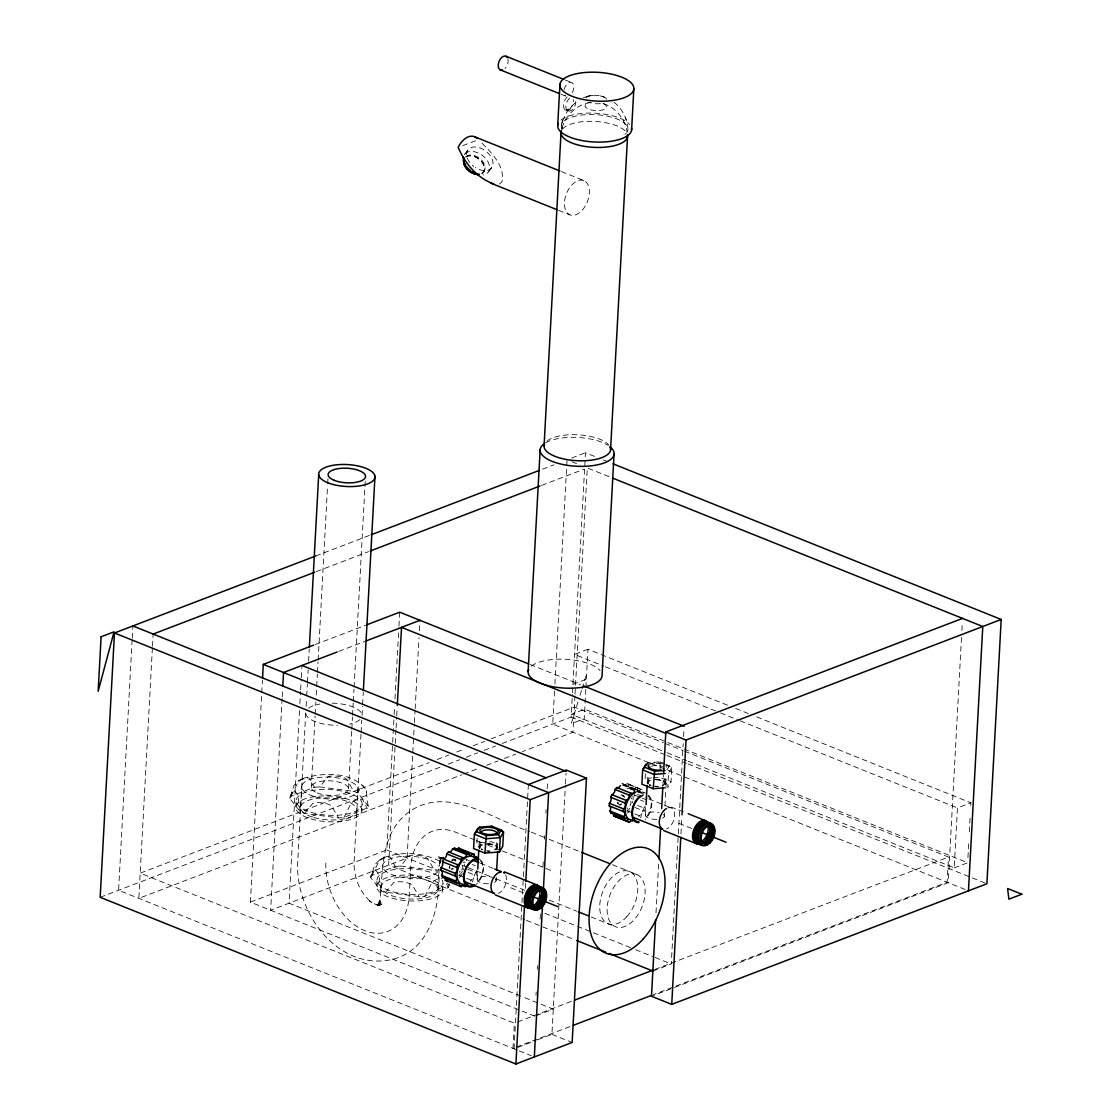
<?xml version="1.0" encoding="UTF-8"?>
<svg xmlns="http://www.w3.org/2000/svg" width="1120" height="1120" viewBox="0 0 1120 1120"><rect width="100%" height="100%" fill="white"/><g stroke="black" fill="none" stroke-linecap="round" stroke-linejoin="round"><path stroke-width="0.75" stroke-dasharray="5 3.75" d="M132.146 639.856L118.594 890.246L531.202 1055.698M132.244 638.106L132.902 625.94M152.39 647.962L138.824 898.366L461.986 774.704M152.488 646.226L153.146 634.06M534.856 1016.204L250.418 902.146L262.444 680.022M282.114 698.544L270.648 910.252L407.078 858.06L414.302 724.43M282.212 696.808L282.688 688.128M299.502 710.584L289.072 903.21L520.87 996.156M299.88 703.64L300.538 691.502M300.636 689.766L301.196 679.35M301.294 677.614L301.952 665.462M295.792 806.904L296.142 800.422M300.622 807.198L301.742 786.436M305.732 712.908L297.696 862.456C295.064 911.498 336.448 969.962 390.054 959.896C431.004 951.608 440.762 904.82 438.872 869.26M306.138 706.468L306.614 697.76M306.712 696.01L307.37 683.816M307.468 682.08L308.126 669.886M308.602 661.164L309.26 648.97M311.234 787.612L315.112 716.002M315.196 714.266L315.868 702.03M316.246 695.044L316.624 688.058M316.708 686.322L317.38 674.1M317.464 672.35L318.038 661.864M318.136 660.128L327.586 485.492M327.684 483.742L327.964 478.506M348.586 788.634L351.708 731.01M351.806 729.26L352.464 717.038M352.562 715.288L353.22 703.066M353.318 701.316L353.976 689.094M354.074 687.344L365.232 481.278M361.018 734.188L354.116 861.602C353.556 877.24 359.926 893.242 372.302 903.098L369.46 900.928L375.48 904.358L381.612 905.8L376.642 904.806L381.934 904.218L376.712 905.184L381.22 902.804L376.782 905.52L380.478 901.362L377.65 905.156L380.38 899.038L379.61 902.916C383.306 872.284 379.792 835.478 406.7 813.722C445.144 783.244 492.268 819.14 529.718 831.544M361.102 732.452L361.774 720.23M362.082 715.512L362.53 706.286M362.614 704.536L363.272 692.342M361.774 810.866A33.054 12.866 3.1 0 0 313.32 796.796A33.054 12.866 3.1 0 0 311.262 818.986A33.054 12.866 3.1 0 0 361.774 810.866L362.124 804.384A33.054 12.866 3.1 0 0 313.67 790.314A33.054 12.866 3.1 0 0 311.612 812.504A33.054 12.866 3.1 0 0 362.124 804.384M376.684 886.074L377.034 879.578M250.418 902.146L386.834 849.94L392.56 744.086M392.658 742.35L394.072 716.324M394.156 714.588L394.632 705.908M395.01 698.964L398.86 627.816M398.958 626.08L399.714 612.192M395.976 729.75L388.654 865.102L524.804 919.702M396.074 728.014L396.634 717.598M396.732 715.862L397.208 707.182M414.4 722.694L415.058 710.556M415.156 708.82L419.006 637.672M419.384 630.728L419.944 620.312M437.836 889.742A28.21 10.976 3.1 0 0 396.466 877.73A28.21 10.976 3.1 0 0 394.702 896.672A28.21 10.976 3.1 0 0 437.836 889.742L438.956 868.98M442.652 890.036A33.054 12.866 3.1 0 0 394.212 875.966A33.054 12.866 3.1 0 0 392.14 898.156A33.054 12.866 3.1 0 0 442.652 890.036L443.002 883.54M477.106 838.11L476.854 842.87L491.428 841.722L497.896 844.326M477.204 879.396L477.666 870.8M478.996 846.734L479.444 838.432M479.962 847.182L480.396 839.244M496.384 847.644L496.804 839.692M497.336 848.288L497.784 839.986M496.09 880.726L496.272 877.282M512.988 1048.39L514.346 1023.19L140.196 873.166L429.072 762.622M519.54 947.982L514.08 1048.838L536.158 1040.396M519.638 946.246L520.954 921.9M521.052 920.164L521.892 904.512M521.99 902.762L522.368 895.818M522.466 894.068L523.306 878.43M523.404 876.68L523.782 869.736M523.88 867.986L528.388 784.518M525.406 888.37L525.686 883.162M535.99 995.372L536.172 991.9M537.404 969.346L537.586 965.874M540.12 919.016L540.4 913.808M542.948 866.964L543.228 861.756M544.446 839.188L544.642 835.73M545.86 813.162L546.042 809.69M547.176 788.872L547.638 780.192M554.526 691.082L552.734 724.122L968.464 890.82M554.904 684.124L567.042 459.816M537.726 1039.78L551.922 1034.362L565.404 785.288M565.474 783.958L566.062 773.15M502.138 743.484L571.158 717.066L572.376 694.47M572.474 692.734L585.466 452.76L595.21 456.666M574.952 695.716L572.978 732.242L522.382 751.604M575.05 693.98L575.414 687.022M575.512 685.286L587.286 467.922M585.816 689.346L584.234 718.746L571.284 723.688L577.948 702.072M585.914 687.61L587.986 649.264L729.148 705.852M645.386 773.71L645.134 778.484L651.616 777.966M645.484 815.01L645.946 806.4M647.276 782.334L647.724 774.046M648.242 782.796L648.676 774.844M660.142 769.384L660.058 761.81L647.948 762.762M656.012 912.786L658.686 863.45M662.886 785.848L663.474 774.956M664.664 783.244L665.084 775.306M665.616 783.888L666.064 775.6M664.37 816.326L664.552 812.882M664.93 806.008L666.134 783.65M663.726 764.33L671.804 767.578L668.542 773.262L667.772 787.556L671.034 781.872L671.804 767.578L666.316 764.316M652.862 971.054L671.272 963.998L676.354 870.296M676.452 868.56L677.768 844.256M677.852 842.52L678.23 835.59M678.328 833.854L680.582 792.204M680.68 790.468L681.996 766.164M682.08 764.428L683.214 743.61M683.592 736.666L684.054 727.986M680.96 833.952L681.898 816.564M684.474 751.198L948.5 857.066L947.128 882.266L653.352 994.686M961.506 637.518L948.22 882.7L653.128 995.624M961.884 630.574L962.346 621.88M688.114 761.194L954.212 867.888L957.46 807.94L970.9 802.802L970.718 806.218M967.932 857.612L968.772 842.184M969.318 831.908L970.158 816.494M618.954 805.056L619.024 804.216M368.522 806.428L357.952 793.016L361.634 784.868A28.77 8.582 85.5 0 1 366.142 790.594L368.284 807.534L343.91 817.488L338.492 817.922L304.514 813.47L300.314 811.776L289.744 798.378L293.86 785.694L298.998 780.472M449.372 883.974L448.196 887.698L422.198 897.008L383.054 891.884L381.206 890.946L370.636 877.534L374.738 864.864L379.89 859.642M439.39 866.124L440.44 859.838L439.684 863.716L442.414 857.598L439.586 861.378L443.282 857.234L438.844 859.936L443.352 857.57L438.13 858.536L443.422 857.934L438.452 856.94L444.304 858.326M561.414 125.44L562.268 121.786M290.962 796.264L298.312 781.704A28.77 17.416 -68.1 0 1 308.308 777.882L309.722 778.274L314.356 787.304L290.962 796.264L289.744 798.378M343.91 817.488L351.26 802.928A28.77 17.416 -68.1 0 1 361.242 799.106L362.656 799.498L367.304 808.542M371.854 875.42L379.204 860.86A28.77 17.416 -68.1 0 1 389.186 857.038L390.6 857.444L395.248 866.474L371.854 875.42L370.636 877.534M424.788 896.658L432.152 882.098A28.77 17.416 -68.1 0 1 442.134 878.276M476.798 870.604A4.018 2.436 -68.1 0 0 477.162 872.998L476.07 875.644A4.018 2.436 -68.1 0 0 472.892 880.838L472.136 882.07M645.078 806.204A4.018 2.436 -68.1 0 0 645.442 808.612L644.35 811.258A4.018 2.436 -68.1 0 0 641.172 816.452L640.416 817.684M562.478 121.114L568.008 109.746L577.262 100.912M562.1 127.932C565.474 115.724 575.792 105.616 588.196 102.858M562.016 122.696L562.73 120.218M561.652 129.5L562.352 127.036M304.514 813.47L312.732 803.418L314.902 802.746A28.77 26.012 29.9 0 1 329.406 804.65L331.478 805.882L338.492 817.922M314.356 787.304L319.774 786.884L327.992 776.832L330.162 776.16A28.77 26.012 29.9 0 1 344.666 778.064L346.738 779.296L353.752 791.336L357.952 793.016M385.406 892.626L393.624 882.588L395.794 881.916A28.77 26.012 29.9 0 1 410.284 883.806L412.356 885.038L419.37 897.078M395.248 866.474L400.666 866.04L408.884 856.002L411.054 855.33A28.77 26.012 29.9 0 1 425.544 857.234L427.616 858.466L434.63 870.492L436.996 871.248M579.992 695.408L581.532 690.424M582.05 688.758L586.656 673.778M289.94 797.034L293.426 790.216A28.77 8.582 85.5 0 1 297.934 795.942L300.314 811.776M370.832 876.204L374.318 869.386A28.77 8.582 85.5 0 1 378.826 875.112L381.206 890.946M669.452 765.576L666.736 770.294L668.542 773.262M464.352 154.714L467.698 150.262M483.56 171.724L484.232 170.828M488.558 171.752L491.904 167.3M454.748 859.74L455.588 859.894L454.202 860.202A4.55 2.758 -68.1 0 1 455.238 861.308M623.028 795.34L623.868 795.508L622.482 795.802A4.55 2.758 -68.1 0 1 623.518 796.908M499.394 184.03L501.942 181.944C505.344 166.054 491.176 152.264 480.788 142.03M308.644 708.19L309.512 707.588A28.21 10.976 3.1 0 1 312.732 705.992L314.006 705.516A28.21 10.976 3.1 0 1 318.276 704.354L319.844 704.046M567.224 96.894L565.446 99.064A7.42 3.808 -72.2 0 0 564.046 102.396L563.85 103.348A7.182 2.968 -75.8 0 0 563.668 106.736L563.766 107.464A7.42 3.808 -72.2 0 0 565.726 110.012L569.548 111.16L572.026 109.998A7.406 4.48 -68.1 0 0 575.75 100.576M302.834 778.498C322.28 772.464 349.79 771.344 364.588 787.752M383.726 857.668C401.8 851.102 423.15 852.516 440.202 861.392M298.844 780.556L302.974 778.428M379.736 859.726L383.866 857.598M583.422 97.65L588.56 96.04M462.756 145.656L477.862 139.874M315.7 555.996L369.558 535.374M542.57 469.182L553.994 464.814M571.648 458.052L585.466 452.76M316.358 571.606L368.578 551.614M541.59 485.408L584.024 469.182M315.266 644.518L365.61 625.254M338.744 651.392L364.728 641.438M587.986 649.264L574.546 654.402L603.75 666.106M572.922 684.376L586.362 679.224M437.234 759.5L448.658 755.118M456.82 751.996L464.982 748.874M473.144 745.752L484.568 741.384M491.106 738.878L574.336 707.028L663.418 742.756M100.17 897.302L441.742 766.584M448.28 764.092L459.704 759.724M466.228 757.218L477.652 752.85M484.19 750.358L495.614 745.976M463.624 774.088L479.948 767.83M486.472 765.338L497.896 760.97M504.42 758.464L515.844 754.096M517.608 1021.944L573.104 1000.706M654.71 969.486L948.5 857.066M536.396 1015.616L553.28 1009.148L522.48 996.8M954.212 867.888L967.652 862.75L584.738 709.198L571.298 714.35L665.406 752.08M516.25 1047.144L571.746 1025.92M589.414 95.858L593.334 95.354M589.05 102.676L591.318 102.312M587.986 96.166L589.89 95.76M587.622 102.97L589.512 102.578M647.528 764.05L660.492 763.028M653.226 777.84L659.708 777.336L671.034 781.872M621.866 783.762L622.804 783.734A4.018 2.436 -68.1 0 0 626.78 783.678L642.6 790.062A4.018 2.436 -68.1 0 0 644.168 793.24M636.09 789.46L637.028 789.446A4.018 2.436 -68.1 0 0 641.004 789.376L641.942 789.362M332.094 703.164L333.928 703.22A28.21 10.976 3.1 0 1 339.43 703.696L341.222 703.934A28.21 10.976 3.1 0 1 346.388 704.928L348.012 705.348A28.21 10.976 3.1 0 1 352.506 706.804L353.85 707.364A28.21 10.976 3.1 0 1 357.35 709.198L358.316 709.842A28.21 10.976 3.1 0 1 360.598 711.914L361.13 712.628A28.21 10.976 3.1 0 1 362.026 714.798L362.054 714.994M319.774 786.884L353.752 791.336M400.666 866.04L434.63 870.492M599.998 95.788L607.712 98.336M603.526 103.614C615.944 107.702 625.198 119.294 627.172 132.118M565.418 80.052L571.816 82.614M561.064 94.234L565.866 96.166M565.278 109.844L567.854 110.88M561.386 171.556L583.912 180.586A18.508 11.214 -68.1 0 1 582.316 210.084A18.508 11.214 -68.1 0 1 564.452 202.482A18.508 11.214 -68.1 0 1 583.912 180.586M558.544 210.294L569.87 214.844M603.33 459.928L608.202 461.874M571.914 461.762L580.034 465.024M588.154 468.272L610.89 477.386M735.644 708.456L750.246 714.322M756.728 716.912L970.9 802.802M605.374 666.764L718.956 712.306M720.566 712.95L738.416 720.118M740.04 720.762L957.46 807.94M530.166 664.51L580.412 684.656M665.042 743.4L682.864 750.554M667.03 752.738L686.504 760.536M571.158 717.066L665.336 754.838M666.96 755.496L686.448 763.308M688.072 763.952L970.648 877.268M972.272 877.912L985.264 883.12M660.058 761.81L664.748 763.686M626.78 783.678L641.004 789.376M627.718 783.664L642.6 790.062M622.804 783.734L637.028 789.446M628.376 784.35A4.018 2.436 -68.1 0 0 631.12 787.276L645.344 792.974M623.756 784.966L637.98 790.664M629.594 787.458L644.56 793.604M622.468 785.106L633.528 789.544M631.12 787.276L631.96 789.194L644.602 794.262M630.448 788.928L634.928 790.72M636.412 791.308L643.874 794.304M683.494 811.846L671.608 807.212L667.324 808.108A11.452 6.944 -68.1 0 1 674.688 815.29A11.452 6.944 -68.1 0 1 666.638 828.996M637.56 794.402L647.15 798.252M648.746 798.896L671.132 807.87M634.326 794.948L640.64 797.482M642.222 798.112L646.968 800.016M640.5 800.114L643.664 801.388M637.532 805.434L645.442 808.612M679.014 823.368L691.992 828.576M634.872 807.45L644.35 811.258M626.948 810.74L633.262 813.274M634.844 813.918L641.172 816.452M531.342 832.202L547.568 838.698M549.192 839.356L580.02 851.718M612.472 864.738L636.818 874.496A28.21 17.08 -68.1 0 1 634.382 919.436A28.21 17.08 -68.1 0 1 607.152 907.844A28.21 17.08 -68.1 0 1 636.818 874.496M474.74 839.888L455.294 832.09A56.434 39.172 69.1 0 0 410.788 867.286L409.262 895.454A56.434 39.172 69.1 0 1 364.77 930.65A56.434 39.172 69.1 0 1 325.906 862.036M476.364 840.546L486.08 844.438M487.704 845.096L500.682 850.29M502.292 850.948L528.234 861.336M529.858 861.994L544.446 867.846M546.056 868.49L552.552 871.094M480.466 863.296L494.858 869.064M466.046 859.348L469.21 860.608M472.22 864.514L475.384 865.774M461.93 865.144L466.774 867.09M468.398 867.734L494.242 878.108M495.852 878.752L524.944 890.414M549.178 900.13L576.646 911.148M591.178 916.972L615.412 926.688M467.67 869.204L477.162 872.998M510.734 887.768L523.712 892.976M468.174 872.48L476.07 875.644M458.668 875.14L464.982 877.674M466.564 878.304L472.892 880.838M386.834 849.94L437.864 870.408M544.852 913.304L591.85 932.148M593.474 932.806L634.004 949.046M635.614 949.704L653.45 956.844M655.074 957.502L671.272 963.998M526.428 920.346L575.05 939.848M551.922 1034.362L572.152 1042.468M614.082 102.312C621.978 108.5 627.116 118.09 627.844 128.086M447.286 882.91L449.4 885.584M446.53 883.764L448.196 887.698M625.352 117.474L625.66 118.328M625.898 118.986L626.206 119.868M366.142 790.594L366.744 792.386M305.76 713.44L305.788 713.636A28.21 10.976 3.1 0 0 306.684 715.806L307.216 716.52A28.21 10.976 3.1 0 0 309.498 718.578L310.464 719.236A28.21 10.976 3.1 0 0 313.964 721.07L315.308 721.616A28.21 10.976 3.1 0 0 319.802 723.086L321.426 723.492A28.21 10.976 3.1 0 0 326.592 724.5L328.398 724.738A28.21 10.976 3.1 0 0 333.886 725.2L335.734 725.27A28.21 10.976 3.1 0 0 337.568 725.284M619.794 805.21L619.738 804.356A4.55 2.758 -68.1 0 0 621.32 803.754M451.514 869.61L451.458 868.742A4.55 2.758 -68.1 0 0 453.04 868.14M359.94 719.628A28.21 10.976 3.1 0 1 359.17 720.244L358.302 720.846A28.21 10.976 3.1 0 1 355.082 722.442L353.822 722.904A28.21 10.976 3.1 0 1 349.552 724.08M442.19 880.166A33.054 12.866 3.1 0 1 403.116 893.83A33.054 12.866 3.1 0 1 383.684 872.592A33.054 12.866 3.1 0 1 439.18 876.876M437.724 871.752A28.21 10.976 3.1 0 1 393.806 875.28A28.21 10.976 3.1 0 1 395.472 857.36A28.21 10.976 3.1 0 1 438.256 866.096M480.452 861.098A13.902 8.414 -68.1 0 1 475.552 884.072M462.532 865.452A4.018 2.436 -68.1 0 0 462.938 867.3L461.846 869.946A4.018 2.436 -68.1 0 0 460.656 870.59M463.316 862.68A4.018 2.436 -68.1 0 1 463.624 862.19M459.326 872.368A4.018 2.436 -68.1 0 1 460.278 870.954M454.734 859.558A5.348 3.234 -68.1 0 1 455.952 860.846M453.376 868.896A5.348 3.234 -68.1 0 1 452.438 869.414M449.456 868.154A5.348 3.234 -68.1 0 1 449.162 867.104M452.032 860.104A5.348 3.234 -68.1 0 1 453.894 859.39L453.488 860.062A4.55 2.758 -68.1 0 0 451.906 860.664M476.014 871.5A14.812 8.974 -68.1 0 1 470.386 881.09M466.284 859.166A13.902 8.414 -68.1 0 1 466.466 860.692M462.504 873.922A13.902 8.414 -68.1 0 1 459.144 877.492M505.554 874.902A11.452 6.944 -68.1 0 1 498.358 893.396M479.962 859.572A14.812 8.974 -68.1 0 1 483.238 871.36A14.812 8.974 -68.1 0 1 475.692 884.814M464.814 861.672A11.452 6.944 -68.1 0 1 464.842 863.016M464.73 864.402A11.452 6.944 -68.1 0 1 464.492 865.83M463.638 868.672A11.452 6.944 -68.1 0 1 463.036 870.044M462.336 871.36A11.452 6.944 -68.1 0 1 458.794 875.518M449.526 868.14A11.452 6.944 -68.1 0 1 449.764 866.712M451.906 861.196A11.452 6.944 -68.1 0 1 453.558 858.858M450.156 868.196A4.55 2.758 -68.1 0 1 449.456 866.614M495.586 879.27A9.478 3.682 3.1 0 1 494.536 882.462M488.53 883.764A9.478 3.682 3.1 0 1 477.358 878.92A9.478 3.682 3.1 0 1 491.862 877.226M496.916 849.394A9.478 3.682 3.1 0 1 496.3 849.786M490.294 851.088A9.478 3.682 3.1 0 1 486.598 850.92M482.202 849.884A9.478 3.682 3.1 0 1 481.32 849.506M479.472 848.176A9.478 3.682 3.1 0 1 483.126 844.088M487.76 843.682A9.478 3.682 3.1 0 1 496.874 846.132M487.788 844.2A8.232 3.206 3.1 0 1 495.6 846.384A8.232 3.206 3.1 0 1 494.242 849.856M482.636 849.534A8.232 3.206 3.1 0 1 481.25 848.82M480.34 848.022A8.232 3.206 3.1 0 1 483.728 844.508M496.79 849.17A9.226 3.584 3.1 0 1 495.656 849.94M489.664 851.116A9.226 3.584 3.1 0 1 487.256 851.046M479.766 848.61A9.226 3.584 3.1 0 1 482.328 844.466M486.668 843.892A9.226 3.584 3.1 0 1 497.252 847.336M647.85 795.998A13.902 8.414 -68.1 0 1 645.022 818.664M642.236 795.774A13.902 8.414 -68.1 0 1 643.454 795.368M634.564 794.78A13.902 8.414 -68.1 0 1 634.746 796.306M629.734 810.88A13.902 8.414 -68.1 0 1 627.424 813.106M627.032 788.788A13.902 8.414 -68.1 0 1 631.442 789.418M630.812 801.066A4.018 2.436 -68.1 0 0 631.218 802.9L630.126 805.546A4.018 2.436 -68.1 0 0 628.558 806.554M631.344 798.826A4.018 2.436 -68.1 0 1 631.904 797.79M627.172 809.074A4.018 2.436 -68.1 0 1 627.606 807.968M623.014 795.158A5.348 3.234 -68.1 0 1 624.526 797.496M621.656 804.496A5.348 3.234 -68.1 0 1 620.718 805.028M617.442 802.704A5.348 3.234 -68.1 0 0 617.736 803.754A11.452 6.944 -68.1 0 1 618.044 802.326M636.986 791.882A14.812 8.974 -68.1 0 1 644.112 795.424M644.294 807.1A14.812 8.974 -68.1 0 1 638.666 816.69M631.722 789.74A4.018 2.436 -68.1 0 1 631.96 789.194M648.242 795.186A14.812 8.974 -68.1 0 1 645.218 819.322M642.264 794.948A14.812 8.974 -68.1 0 1 643.552 794.514M632.954 796.026A11.452 6.944 -68.1 0 1 633.01 800.016M632.772 801.43A11.452 6.944 -68.1 0 1 632.408 802.872M629.832 808.178A11.452 6.944 -68.1 0 1 627.074 811.132M620.984 795.578A11.452 6.944 -68.1 0 1 621.838 794.458M618.436 803.796A4.55 2.758 -68.1 0 1 617.736 802.228M663.39 814.408A9.478 3.682 3.1 0 1 662.06 818.412M656.81 819.364A9.478 3.682 3.1 0 1 645.54 814.772A9.478 3.682 3.1 0 1 659.078 812.546M654.808 779.296A9.478 3.682 3.1 0 1 664.538 781.298A9.478 3.682 3.1 0 1 664.58 785.4M658.574 786.702A9.478 3.682 3.1 0 1 654.878 786.534M650.482 785.498A9.478 3.682 3.1 0 1 649.6 785.106M647.752 783.776A9.478 3.682 3.1 0 1 651.406 779.688M656.068 779.8A8.232 3.206 3.1 0 1 663.88 781.998A8.232 3.206 3.1 0 1 662.522 785.456M656.838 786.24A8.232 3.206 3.1 0 1 654.696 786.072M650.916 785.134A8.232 3.206 3.1 0 1 649.53 784.434M648.62 783.636A8.232 3.206 3.1 0 1 650.37 780.584M649.852 764.092A9.226 3.584 3.1 0 1 662.718 763.854M666.428 766.36A9.226 3.584 3.1 0 1 666.512 767.298M654.948 779.506A9.226 3.584 3.1 0 1 664.272 781.578A9.226 3.584 3.1 0 1 663.936 785.554M657.944 786.73A9.226 3.584 3.1 0 1 655.536 786.646M651.07 785.792A9.226 3.584 3.1 0 1 649.32 785.064M648.046 784.21A9.226 3.584 3.1 0 1 650.608 780.066M651.154 766.276A8.232 3.206 3.1 0 1 662.76 766.598M569.646 98.224A7.406 4.48 -68.1 0 0 565.852 106.442A7.406 4.48 -68.1 0 0 569.548 111.16L566.804 110.068A7.406 4.48 -68.1 0 0 568.68 109.354L572.026 109.998L569.968 108.402A7.434 5.11 -63.3 0 0 573.02 103.922L573.314 103.054A7.182 5.446 -57.4 0 0 573.496 99.666M560.966 120.092A37.03 14.406 3.1 0 1 615.93 116.76L619.556 118.062A37.03 14.406 3.1 0 1 629.65 124.516M600.306 103.614A10.794 4.2 3.1 0 1 593.67 103.516M591.136 103.026A10.794 4.2 3.1 0 1 588.924 102.326M585.872 97.832A10.794 4.2 3.1 0 1 596.694 95.368A10.794 4.2 3.1 0 1 606.746 99.176M562.072 128.716A33.32 12.964 3.1 0 1 594.146 114.576A33.32 12.964 3.1 0 1 627.452 131.32M626.472 132.86A33.32 12.964 3.1 0 1 625.002 134.316M507.962 58.786A7.406 4.48 -68.1 0 1 504.994 68.418M564.116 89.544A7.406 4.48 -68.1 0 1 572.068 82.754A7.406 4.48 -68.1 0 1 571.2 94.122M565.39 95.858A7.406 4.48 -68.1 0 1 564.956 95.438M469.84 162.596A14.812 9.772 36.9 0 1 475.118 146.944A14.812 9.772 36.9 0 1 493.01 163.226A14.812 9.772 36.9 0 1 475.258 167.524M473.746 166.446A14.812 9.772 36.9 0 1 472.318 165.256M465.108 153.748A14.812 9.772 36.9 0 1 485.856 158.732A14.812 9.772 36.9 0 1 483.126 174.958M465.808 156.842A11.844 7.812 36.9 0 1 481.152 160.93A11.844 7.812 36.9 0 1 481.558 173.838M466.004 157.052A11.55 7.616 36.9 0 1 480.97 161.042A11.55 7.616 36.9 0 1 481.376 173.614M465.948 156.8A11.55 7.616 36.9 0 1 482.118 160.678A11.55 7.616 36.9 0 1 479.99 173.334M531.384 666.19A37.03 14.406 3.1 0 1 566.832 659.358A37.03 14.406 3.1 0 1 600.082 670.614M545.566 442.848A37.03 14.406 3.1 0 1 608.02 445.34M546.994 441.014A33.32 12.964 3.1 0 1 578.9 434.854A33.32 12.964 3.1 0 1 608.804 444.99M562.478 129.108A33.32 12.964 3.1 0 1 595.868 121.492A33.32 12.964 3.1 0 1 626.892 133.266M603.064 103.572A10.794 4.2 3.1 0 1 602.98 109.83A10.794 4.2 3.1 0 1 587.062 108.402A10.794 4.2 3.1 0 1 590.478 102.452M317.324 792.946A18.718 7.28 3.1 0 0 348.18 790.524A18.718 7.28 3.1 0 0 324.226 780.906A18.718 7.28 3.1 0 0 317.324 792.946M626.78 916.748A28.21 17.08 -68.1 0 0 629.664 871.626A28.21 17.08 -68.1 0 0 599.802 904.54A28.21 17.08 -68.1 0 0 626.78 916.748M314.944 796.754A28.21 10.976 3.1 0 0 358.064 789.81A28.21 10.976 3.1 0 0 316.708 777.812A28.21 10.976 3.1 0 0 314.944 796.754M313.824 817.516A28.21 10.976 3.1 0 0 356.944 810.572A28.21 10.976 3.1 0 0 315.588 798.574A28.21 10.976 3.1 0 0 313.824 817.516"/><path stroke-width="1.5" d="M315.7 555.996L114.478 632.982L100.17 897.302L515.9 1064L572.152 1042.468L586.474 778.162L566.23 770.042L528.388 784.518M262.542 678.286L263.298 664.398L313.642 645.134M282.772 686.392L283.528 672.518L337.12 652.008M309.358 647.234L318.696 474.754M363.37 690.606L374.976 476.294M397.292 705.46L401.52 627.368L665.728 733.306M477.764 869.078L478.786 850.164M484.904 853.09L486.36 835.632L498.456 834.68L501.172 829.962L491.778 826.196L479.668 827.148L477.624 828.576L474.362 834.26L473.592 848.554L484.904 853.09L499.492 851.956L502.754 846.272L503.524 831.964L501.172 829.962M496.65 870.408L497.672 851.48M499.492 851.956L500.262 837.648L503.524 831.964L498.68 830.018M528.15 671.3L540.162 449.456M557.718 125.202L559.93 84.336M544.082 445.606L561.05 132.258M515.9 1064L524.468 905.758M525.784 881.412L530.208 799.694L586.474 778.162M534.324 1056.944L542.514 905.674M543.452 888.286L548.632 792.638L132.902 625.94M610.568 449.89L627.536 136.528M614.04 454.216L602.028 676.06A37.03 14.406 3.1 0 1 561.022 687.834A37.03 14.406 3.1 0 1 528.654 669.522M631.61 129.962L633.822 89.082A37.03 14.406 3.1 0 0 579.922 73.108A37.03 14.406 3.1 0 0 576.898 97.93A37.03 14.406 3.1 0 0 633.822 89.082M646.044 804.692L647.066 785.778M664.524 787.808L653.184 788.704L654.64 771.246L665.014 770.434M655.634 919.744L651.49 996.254L671.734 1004.374L986.888 883.778L1001.196 619.458L613.074 463.834M658.938 858.886L660.66 827.008M661.668 808.458L662.816 787.108M663.572 773.22L665.812 731.948L962.542 618.394M671.734 1004.374L680.778 837.438M681.996 814.828L686.042 740.054L1001.196 619.458M968.464 890.82L982.772 626.514L612.514 478.044M460.054 849.296A4.018 2.436 -68.1 0 1 460.096 848.75L458.5 848.064A4.018 2.436 -68.1 0 1 454.524 848.134L452.606 848.876A4.018 2.436 -68.1 0 1 448.476 851.9L446.74 853.86A4.018 2.436 -68.1 0 1 443.548 859.054L442.47 861.7A4.018 2.436 -68.1 0 1 441.084 867.65L440.944 870.282A4.018 2.436 -68.1 0 1 441.728 875.42L442.568 877.324L456.778 883.036A4.018 2.436 -68.1 0 1 459.536 885.948L461.132 886.634A4.018 2.436 -68.1 0 1 465.094 886.564L467.026 885.836A4.018 2.436 -68.1 0 1 467.236 885.276M477.666 859.824A4.018 2.436 -68.1 0 1 477.904 859.278L477.064 857.374A4.018 2.436 -68.1 0 1 474.32 854.448L472.724 853.776A4.018 2.436 -68.1 0 1 468.748 853.832L466.83 854.574A4.018 2.436 -68.1 0 1 462.7 857.612L460.964 859.558A4.018 2.436 -68.1 0 1 457.772 864.752L456.694 867.398A4.018 2.436 -68.1 0 1 455.308 873.362L455.168 875.994A4.018 2.436 -68.1 0 1 455.952 881.118L456.778 883.036M620.41 785.554A4.018 2.436 -68.1 0 1 616.756 787.514L615.02 789.46A4.018 2.436 -68.1 0 1 611.828 794.654L610.75 797.3A4.018 2.436 -68.1 0 1 609.364 803.264L609.224 805.896A4.018 2.436 -68.1 0 1 610.008 811.02L610.848 812.938L625.058 818.636A4.018 2.436 -68.1 0 1 627.816 821.562L629.412 822.234A4.018 2.436 -68.1 0 1 632.73 821.142M634.634 791.266A4.018 2.436 -68.1 0 1 630.98 793.212L629.244 795.172A4.018 2.436 -68.1 0 1 626.052 800.366L624.974 803.012A4.018 2.436 -68.1 0 1 623.588 808.962L623.448 811.594A4.018 2.436 -68.1 0 1 624.232 816.718L625.058 818.636M498.456 834.68L500.262 837.648L485.688 838.796L474.362 834.26L479.668 827.148M645.904 764.176L642.642 769.86L641.872 784.168L653.184 788.704M665.308 773.514L653.968 774.396L642.642 769.86L647.948 762.762M371.196 534.758L539.308 470.428M153.146 634.06L314.72 572.222M370.216 550.998L539.952 486.038M367.234 624.624L399.714 612.192L528.542 663.866M366.352 640.822L419.944 620.312M574.742 1000.09L653.086 970.102M573.37 1025.29L651.714 995.316M629.412 822.234L613.592 815.85A4.018 2.436 -68.1 0 0 613.396 813.862M446.908 880.922L445.312 880.25A4.018 2.436 -68.1 0 0 444.696 877.562M476.938 138.432A18.508 11.214 -68.1 0 0 459.34 145.166L458.22 147.392C464.772 163.198 477.302 178.304 493.85 183.946M506.184 56.294L563.822 79.408M500.22 69.846L559.454 93.59M474.516 136.71L559.776 170.912M490.546 183.036L556.92 209.65M583.66 685.958L684.152 726.25M665.812 731.948L686.042 740.054M645.246 767.48L654.64 771.246M688.184 813.722L705.376 820.624M616.756 787.514L630.98 793.212M615.02 789.46L629.244 795.172M301.952 665.462L566.16 771.414M611.828 794.654L626.052 800.366M701.722 832.482L726.054 842.24M610.75 797.3L624.974 803.012M263.298 664.398L546.112 777.812M609.364 803.264L623.588 808.962M609.224 805.896L623.448 811.594M634.046 817.684L662.83 829.22A11.452 6.944 -68.1 0 1 659.484 819.714A11.452 6.944 -68.1 0 1 666.316 808.612M663.586 830.522L696.402 843.682M610.008 811.02L624.232 816.718M613.592 815.85L627.816 821.562M114.478 632.982L530.208 799.694M581.644 852.376L609.224 863.436M476.966 831.866L486.36 835.632M458.5 848.064L474.32 854.448M454.524 848.134L468.748 853.832M473.9 856.1L477.064 857.374M452.606 848.876L466.83 854.574M504.28 871.85L537.096 885.01M472.472 860.09L478.87 862.652M494.858 869.064L501.256 871.626M448.476 851.9L462.7 857.612M446.74 853.86L460.964 859.558M578.256 911.792L587.944 915.684M443.548 859.054L457.772 864.752M533.442 896.868L557.774 906.626M442.47 861.7L456.694 867.398M441.084 867.65L455.308 873.362M440.944 870.282L455.168 875.994M464.17 881.44L494.55 893.62A11.452 6.944 -68.1 0 1 493.724 893.214M495.306 894.908L528.122 908.068M441.728 875.42L455.952 881.118M461.93 885.304L465.094 886.564M445.312 880.25L461.132 886.634M576.674 940.506L605.85 952.196M609.098 953.498L652.862 971.054M491.778 826.196L492.212 827.428M442.568 877.324A4.018 2.436 -68.1 0 1 444.08 877.156M477.274 861.518A4.018 2.436 -68.1 0 1 477.358 860.958M467.502 884.744A4.018 2.436 -68.1 0 1 467.81 884.254M465.234 884.156A14.812 8.974 -68.1 0 1 458.556 867.118A14.812 8.974 -68.1 0 1 475.16 858.662M474.348 884.912A13.902 8.414 -68.1 0 1 464.436 874.258A13.902 8.414 -68.1 0 1 478.576 859.894M531.16 908.194A12.376 7.49 -68.1 0 1 525.896 893.2A12.376 7.49 -68.1 0 1 540.008 887.852M540.568 896.056A12.376 7.49 -68.1 0 1 540.176 897.61M538.244 902.034A12.376 7.49 -68.1 0 1 536.466 904.554M531.272 908.418A11.984 7.252 -68.1 0 1 527.198 893.746A11.984 7.252 -68.1 0 1 540.33 887.628M533.344 907.9A11.984 7.252 -68.1 0 0 541.296 889.658A10.892 6.594 -68.1 0 1 540.722 900.354A10.892 6.594 -68.1 0 1 533.526 907.662M503.664 872.676A11.452 6.944 -68.1 0 1 504.392 873.25M492.996 892.64A11.452 6.944 -68.1 0 1 492.184 880.544A11.452 6.944 -68.1 0 1 501.032 872.004M474.404 885.696A14.812 8.974 -68.1 0 1 463.834 874.356A14.812 8.974 -68.1 0 1 478.912 859.054M543.004 889.798A10.892 6.594 -68.1 0 1 542.906 901.236A10.892 6.594 -68.1 0 1 534.772 908.684M532.266 908.054A10.892 6.594 -68.1 0 1 530.558 896.686A10.892 6.594 -68.1 0 1 539.196 887.908M539.518 889.882A10.892 6.594 -68.1 0 1 532.294 906.472M529.508 906.906A10.892 6.594 -68.1 0 1 528.668 906.696M527.884 906.304A10.892 6.594 -68.1 0 1 526.694 893.606A10.892 6.594 -68.1 0 1 536.564 886.396M534.492 909.132A11.984 7.252 -68.1 0 1 529.088 895.342A11.984 7.252 -68.1 0 1 542.514 888.51M543.06 889.448A11.984 7.252 -68.1 0 1 535.542 908.782M541.814 888.314A11.144 6.748 -68.1 0 1 542.528 888.874M543.144 889.602A11.144 6.748 -68.1 0 1 542.738 901.964A11.144 6.748 -68.1 0 1 533.806 908.894M532.952 908.684A11.144 6.748 -68.1 0 1 530.18 897.344A11.144 6.748 -68.1 0 1 539.252 887.67M530.082 907.186A10.892 6.594 -68.1 0 1 528.612 895.132A10.892 6.594 -68.1 0 1 537.908 887.054M541.464 889.602A11.144 6.748 -68.1 0 1 540.848 900.424A11.144 6.748 -68.1 0 1 533.498 907.9M531.622 908.012A11.144 6.748 -68.1 0 1 530.768 907.802M529.97 907.41A11.144 6.748 -68.1 0 1 528.472 895.09A11.144 6.748 -68.1 0 1 537.978 886.816M480.732 832.888A8.232 3.206 3.1 0 1 489.636 829.948A8.232 3.206 3.1 0 1 496.972 834.162M610.848 812.938A4.018 2.436 -68.1 0 1 613.214 813.47M615.188 816.536A4.018 2.436 -68.1 0 1 615.916 815.766M632.24 819.966A14.812 8.974 -68.1 0 1 625.422 808.248A14.812 8.974 -68.1 0 1 635.698 792.316M638.988 821.73A13.902 8.414 -68.1 0 1 632.492 811.58A13.902 8.414 -68.1 0 1 641.004 796.404M699.44 843.794A12.376 7.49 -68.1 0 1 693.854 829.556A12.376 7.49 -68.1 0 1 707.728 822.486M708.456 833.21A12.376 7.49 -68.1 0 1 707.924 834.736M707.28 836.22A12.376 7.49 -68.1 0 1 705.67 838.95M700.574 843.864A11.984 7.252 -68.1 0 1 694.904 830.816A11.984 7.252 -68.1 0 1 707.938 822.458M708.61 823.228A11.984 7.252 -68.1 0 1 709.156 824.18M709.576 825.258A11.984 7.252 -68.1 0 1 702.688 842.968M638.806 822.598A14.812 8.974 -68.1 0 1 631.89 811.776A14.812 8.974 -68.1 0 1 640.948 795.62M700.546 843.668A10.892 6.594 -68.1 0 1 699.86 843.108M699.258 842.408A10.892 6.594 -68.1 0 1 699.972 829.682A10.892 6.594 -68.1 0 1 709.212 823.76M707.798 825.482A10.892 6.594 -68.1 0 1 701.526 841.582M696.948 842.296A10.892 6.594 -68.1 0 1 694.246 831.208A10.892 6.594 -68.1 0 1 703.108 821.758M701.736 844.9A11.984 7.252 -68.1 0 1 697.998 829.514A11.984 7.252 -68.1 0 1 711.34 825.048A11.144 6.748 -68.1 0 0 710.808 824.474M711.928 826.084A11.144 6.748 -68.1 0 1 704.942 844.06M702.086 844.494A11.144 6.748 -68.1 0 1 698.936 831.572A11.144 6.748 -68.1 0 1 710.094 823.914M709.1 824.53A10.892 6.594 -68.1 0 1 709.52 834.638A10.892 6.594 -68.1 0 1 702.758 842.954M699.132 843.178A10.892 6.594 -68.1 0 1 696.43 832.09A10.892 6.594 -68.1 0 1 705.292 822.626M709.744 825.202A11.144 6.748 -68.1 0 1 702.744 843.178M699.048 843.402A11.144 6.748 -68.1 0 1 696.752 830.69A11.144 6.748 -68.1 0 1 707.126 822.64M649.012 768.488A8.232 3.206 3.1 0 1 649.922 766.906M661.136 769.972A9.226 3.584 3.1 0 1 651.042 768.852A9.226 3.584 3.1 0 1 648.718 764.862M631.54 128.142A37.03 14.406 3.1 0 1 610.932 141.288A37.03 14.406 3.1 0 1 569.772 137.102L566.538 135.66A37.03 14.406 3.1 0 1 558.236 123.424M502.516 69.986A7.406 4.48 -68.1 0 1 499.016 61.46A7.406 4.48 -68.1 0 1 507.444 57.526M478.464 174.734A14.812 9.772 36.9 0 1 463.414 157.024M478.268 174.538A11.844 7.812 36.9 0 1 466.606 168.686A11.844 7.812 36.9 0 1 464.436 158.27M479.318 174.216A11.55 7.616 36.9 0 1 476.952 174.244M475.678 174.048A11.55 7.616 36.9 0 1 468.286 170.128M467.264 169.12A11.55 7.616 36.9 0 1 464.24 159.292M473.774 172.34A11.55 7.616 36.9 0 1 472.5 171.724M470.064 170.17A11.55 7.616 36.9 0 1 468.958 169.232M467.936 168.224A11.55 7.616 36.9 0 1 467.026 167.16M465.584 164.892A11.55 7.616 36.9 0 1 465.08 163.73M610.316 447.02A37.03 14.406 3.1 0 1 577.682 466.298A37.03 14.406 3.1 0 1 543.396 444.36M609.91 446.614A33.32 12.964 3.1 0 1 577.836 460.754A33.32 12.964 3.1 0 1 544.544 444.01M627.48 134.904A33.32 12.964 3.1 0 1 592.718 147.294A33.32 12.964 3.1 0 1 561.512 130.648M101.108 636.776L98.168 691.264L114.058 631.82L101.108 636.776M1021.832 894.222L1008.896 899.164L1007.608 888.51L1021.832 894.222M334.25 480.34A18.718 7.28 3.1 0 0 365.106 477.918A18.718 7.28 3.1 0 0 341.152 468.314A18.718 7.28 3.1 0 0 334.25 480.34M327.866 482.776A28.21 10.976 3.1 0 0 374.36 479.136A28.21 10.976 3.1 0 0 338.268 464.66A28.21 10.976 3.1 0 0 327.866 482.776M643.076 939.12A56.336 34.118 -68.1 0 0 648.83 849.03A56.336 34.118 -68.1 0 0 589.204 914.746A56.336 34.118 -68.1 0 0 643.076 939.12M540.834 907.522A11.984 7.252 -68.1 0 0 543.284 887.992A11.984 7.252 -68.1 0 0 530.138 900.69A11.984 7.252 -68.1 0 0 540.834 907.522M541.744 907.34A11.144 6.748 -68.1 0 0 544.012 889.182A11.144 6.748 -68.1 0 0 531.776 900.984A11.144 6.748 -68.1 0 0 541.744 907.34M541.31 905.996A9.296 5.628 -68.1 0 0 543.214 890.848A9.296 5.628 -68.1 0 0 533.008 900.69A9.296 5.628 -68.1 0 0 541.31 905.996M483.7 833.588A9.226 3.584 3.1 0 0 498.232 831.698A9.226 3.584 3.1 0 0 485.268 827.47A9.226 3.584 3.1 0 0 483.7 833.588M704.942 843.836A10.892 6.594 -68.1 0 0 711.788 826.252A11.984 7.252 -68.1 0 1 704.872 843.85M709.114 843.122A11.984 7.252 -68.1 0 0 711.564 823.606A11.984 7.252 -68.1 0 0 698.418 836.29A11.984 7.252 -68.1 0 0 709.114 843.122M710.024 842.954A11.144 6.748 -68.1 0 0 712.292 824.796A11.144 6.748 -68.1 0 0 700.056 836.598A11.144 6.748 -68.1 0 0 710.024 842.954M709.59 841.596A9.296 5.628 -68.1 0 0 711.494 826.448A9.296 5.628 -68.1 0 0 701.288 836.29A9.296 5.628 -68.1 0 0 709.59 841.596"/></g></svg>
